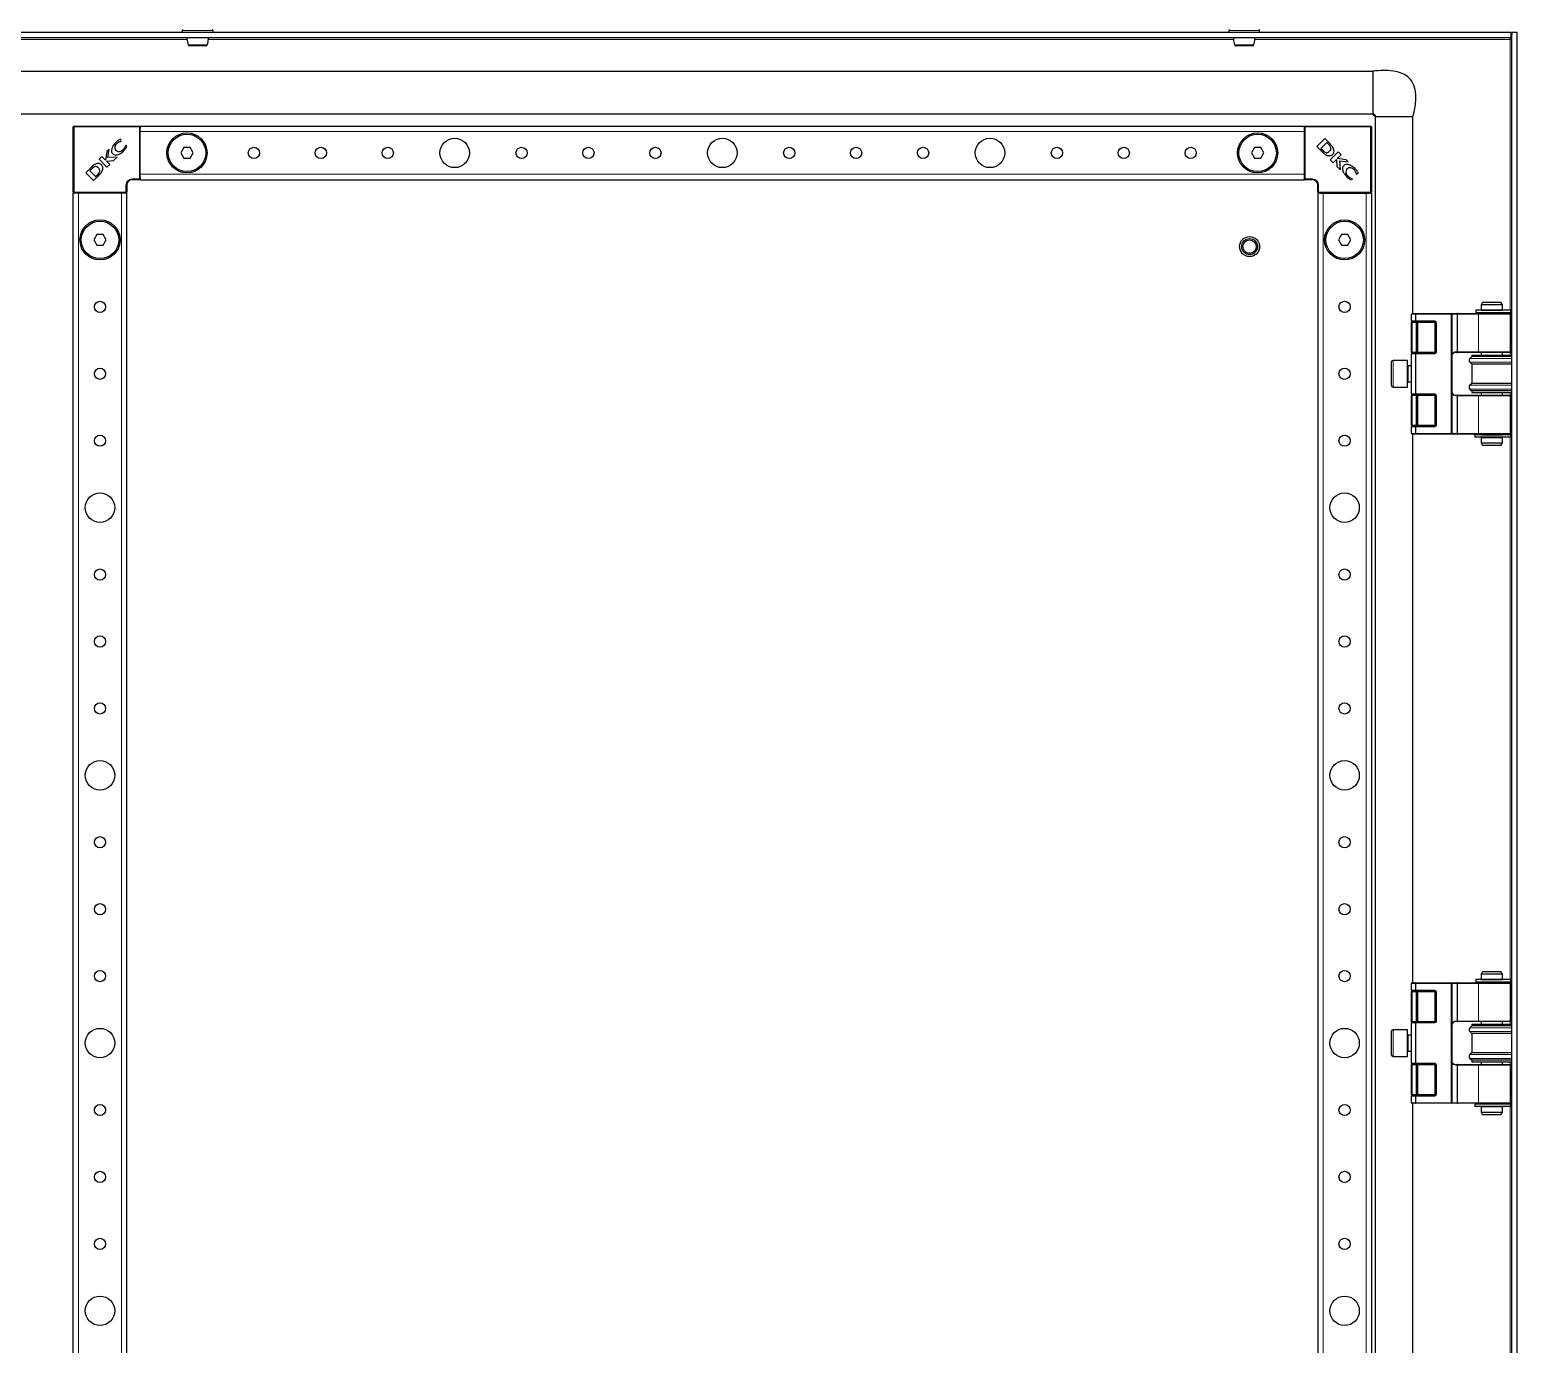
# Model space of a CAD drawing. Header units: millimetres. Extents: x -902 to 2905, y -1229 to 1219.
# Drawn here: x -116 to 440, y -36 to 455 of the extents above; entities that cross this region are included whole.
import ezdxf

# ---------------------------------------------------------------- set-up
doc = ezdxf.new("R2010")
doc.units = ezdxf.units.MM

msp = doc.modelspace()

# ---------------------------------------------------------------- linework, layer by layer
at = {"color": 7, "linetype": 'Continuous', "lineweight": 25}
for p, q in [((437.54, 454.38), (-152.86, 454.38)), ((437.54, 452.38), (-152.86, 452.38)), ((-58.91, 455.13), (-58.91, 454.38)), ((-47.41, 454.38), (-47.41, 455.13)), ((332.09, 455.13), (332.09, 454.38)), ((343.59, 454.38), (343.59, 455.13)), ((437.44, 452.38), (437.24, 451.78)), ((437.54, 452.38), (437.54, 454.38)), ((439.84, 454.38), (437.84, 454.38)), ((437.84, -700.62), (437.84, 454.38)), ((439.84, -700.62), (439.84, 454.38)), ((-147.16, 439.88), (385.84, 439.88)), ((385.84, 423.88), (-144.41, 423.88)), ((386.84, -669.12), (386.84, 422.88)), ((400.84, 349.38), (400.84, 422.88)), ((-99.66, 394.68), (-99.66, 419.08)), ((-99.36, 419.38), (-74.96, 419.38)), ((-74.66, 419.08), (-74.66, 419.38)), ((-74.66, 419.38), (360.34, 419.38)), ((-74.66, 419.08), (-74.66, 418.44)), ((-74.66, 417.38), (-74.66, 418.44)), ((-74.66, 401.38), (-74.66, 417.38)), ((360.34, 419.08), (360.34, 419.38)), ((360.34, 418.44), (360.34, 419.08)), ((360.34, 417.38), (360.34, 418.44)), ((360.34, 401.38), (360.34, 417.38)), ((360.64, 419.38), (385.04, 419.38)), ((385.34, 419.08), (385.34, 394.68)), ((-81.72, 413.84), (-82.05, 414.52)), ((-81.86, 413.7), (-81.72, 413.84)), ((-79.91, 412.27), (-80.02, 412.16)), ((-79.66, 411.76), (-79.91, 412.27)), ((-58.31, 411.38), (-59.47, 409.38)), ((-56, 411.38), (-58.31, 411.38)), ((-54.85, 409.38), (-56, 411.38)), ((341.69, 411.38), (340.53, 409.38)), ((344, 411.38), (341.69, 411.38)), ((345.15, 409.38), (344, 411.38)), ((367.95, 414.73), (364.99, 411.78)), ((364.99, 411.78), (366.88, 409.89)), ((368.65, 413.21), (366.47, 411.03)), ((369.94, 412.74), (367.95, 414.73)), ((369.39, 412.49), (368.65, 413.21)), ((-88.96, 408.04), (-90.01, 406.99)), ((-90.01, 406.99), (-87.05, 404.03)), ((-87.57, 406.65), (-88.96, 408.04)), ((-87.08, 409.92), (-87.57, 406.65)), ((-87.23, 406.33), (-84.57, 406.51)), ((-85.99, 405.09), (-87.23, 406.33)), ((-86.29, 410.71), (-87.08, 409.92)), ((-86.76, 407.62), (-86.29, 410.71)), ((-83.29, 407.79), (-86.76, 407.62)), ((-84.57, 406.51), (-83.29, 407.79)), ((-59.47, 409.38), (-58.31, 407.38)), ((-58.31, 407.38), (-56, 407.38)), ((-56, 407.38), (-54.85, 409.38)), ((340.53, 409.38), (341.69, 407.38)), ((341.69, 407.38), (344, 407.38)), ((344, 407.38), (345.15, 409.38)), ((366.47, 411.03), (367.15, 410.37)), ((366.88, 409.89), (366.9, 409.87)), ((372.95, 409.73), (369.99, 406.77)), ((369.99, 406.77), (371.05, 405.71)), ((371.05, 405.71), (372.29, 406.96)), ((372.29, 406.96), (372.47, 404.3)), ((372.61, 407.29), (374, 408.68)), ((375.88, 406.81), (372.61, 407.29)), ((374, 408.68), (372.95, 409.73)), ((373.58, 406.48), (376.67, 406.01)), ((373.75, 403.01), (373.58, 406.48)), ((376.67, 406.01), (375.88, 406.81)), ((-93.02, 403.98), (-95.01, 401.99)), ((-95.01, 401.99), (-92.05, 399.03)), ((-92.77, 403.43), (-93.49, 402.69)), ((-93.49, 402.69), (-91.31, 400.51)), ((-92.05, 399.03), (-90.16, 400.92)), ((-91.31, 400.51), (-90.65, 401.19)), ((-90.16, 400.92), (-90.14, 400.94)), ((-87.05, 404.03), (-85.99, 405.09)), ((-74.66, 400.33), (-74.66, 401.38)), ((-74.66, 400.33), (-74.66, 399.68)), ((360.34, 400.33), (360.34, 401.38)), ((360.34, 399.68), (360.34, 400.33)), ((372.47, 404.3), (373.75, 403.01)), ((379.66, 401.58), (379.8, 401.44)), ((379.8, 401.44), (380.48, 401.78)), ((-79.66, 397.38), (-79.66, 394.68)), ((-74.96, 399.38), (-77.66, 399.38)), ((-74.66, 399.38), (-74.66, 399.68)), ((-74.66, 399.38), (360.34, 399.38)), ((360.34, 399.38), (360.34, 399.68)), ((363.34, 399.38), (360.64, 399.38)), ((365.34, 394.68), (365.34, 397.38)), ((377.72, 399.38), (378.23, 399.63)), ((378.23, 399.63), (378.12, 399.74)), ((-99.66, -640.62), (-99.66, 394.38)), ((-99.36, 394.38), (-99.66, 394.38)), ((-98.71, 394.38), (-99.36, 394.38)), ((-97.66, 394.38), (-98.71, 394.38)), ((-81.66, 394.38), (-97.66, 394.38)), ((-80.6, 394.38), (-81.66, 394.38)), ((-79.96, 394.38), (-80.6, 394.38)), ((-79.66, 394.38), (-79.96, 394.38)), ((-79.66, -640.62), (-79.66, 394.38)), ((365.34, 394.38), (365.34, -640.62)), ((365.34, 394.38), (365.64, 394.38)), ((366.29, 394.38), (365.64, 394.38)), ((366.29, 394.38), (367.34, 394.38)), ((367.34, 394.38), (383.34, 394.38)), ((383.34, 394.38), (384.4, 394.38)), ((385.04, 394.38), (384.4, 394.38)), ((385.04, 394.38), (385.34, 394.38)), ((385.34, 394.38), (385.34, -640.62)), ((-90.81, 378.88), (-91.97, 376.88)), ((-88.5, 378.88), (-90.81, 378.88)), ((-87.35, 376.88), (-88.5, 378.88)), ((374.19, 378.88), (373.03, 376.88)), ((376.5, 378.88), (374.19, 378.88)), ((377.65, 376.88), (376.5, 378.88)), ((-91.97, 376.88), (-90.81, 374.88)), ((-90.81, 374.88), (-88.5, 374.88)), ((-88.5, 374.88), (-87.35, 376.88)), ((373.03, 376.88), (374.19, 374.88)), ((374.19, 374.88), (376.5, 374.88)), ((376.5, 374.88), (377.65, 376.88)), ((424.4, 350.58), (424.4, 349.68)), ((424.42, 350.58), (424.4, 350.58)), ((424.42, 350.58), (424.42, 349.68)), ((424.5, 350.58), (424.42, 350.58)), ((437.49, 350.58), (424.5, 350.58)), ((426.92, 353.63), (426.34, 352.63)), ((426.34, 352.63), (426.34, 350.63)), ((434.34, 352.63), (426.34, 352.63)), ((426.34, 350.63), (434.34, 350.63)), ((426.84, 350.63), (426.84, 350.58)), ((426.92, 353.63), (433.76, 353.63)), ((434.34, 352.63), (433.76, 353.63)), ((433.84, 350.58), (433.84, 350.63)), ((434.34, 350.63), (434.34, 352.63)), ((437.49, 349.68), (437.49, 350.58)), ((400.34, 346.68), (400.34, 349.18)), ((400.34, 346.68), (400.34, 346.08)), ((400.34, 334.98), (400.34, 346.08)), ((400.54, 349.38), (401.92, 349.38)), ((401.97, 346.38), (400.64, 346.38)), ((401.84, 349.18), (401.84, 346.68)), ((401.92, 349.38), (415.14, 349.38)), ((409.04, 346.38), (401.97, 346.38)), ((402.34, 334.98), (402.34, 346.08)), ((409.34, 334.98), (409.34, 346.08)), ((415.14, 349.38), (417.36, 349.38)), ((415.34, 349.18), (415.34, 304.58)), ((417.64, 349.38), (417.36, 349.38)), ((417.64, 349.38), (425.53, 349.38)), ((424.42, 349.68), (424.4, 349.68)), ((424.5, 349.68), (424.42, 349.68)), ((437.49, 349.68), (424.5, 349.68)), ((425.53, 349.38), (437.14, 349.38)), ((426.34, 349.63), (426.34, 349.38)), ((426.34, 349.63), (434.34, 349.63)), ((426.84, 349.68), (426.84, 349.63)), ((433.84, 349.63), (433.84, 349.68)), ((434.34, 349.38), (434.34, 349.63)), ((437.34, 335.08), (437.34, 349.18)), ((400.34, 334.98), (400.34, 334.38)), ((400.34, 319.38), (400.34, 334.38)), ((400.64, 334.68), (401.97, 334.68)), ((401.84, 334.38), (401.84, 319.38)), ((401.97, 334.68), (409.04, 334.68)), ((417.36, 334.88), (416.84, 334.88)), ((417.36, 334.88), (417.64, 334.88)), ((425.53, 334.88), (417.64, 334.88)), ((422.84, 333.88), (422.84, 333.28)), ((422.84, 333.88), (437.84, 333.88)), ((437.14, 334.88), (425.53, 334.88)), ((426.34, 334.88), (426.34, 333.88)), ((434.34, 333.88), (434.34, 334.88)), ((392.84, 326.88), (392.84, 331.28)), ((398.84, 331.88), (393.44, 331.88)), ((398.84, 326.88), (398.84, 331.88)), ((400.34, 329.88), (399.09, 329.88)), ((422.84, 333.28), (422.14, 332.6)), ((422.14, 331.17), (422.84, 330.48)), ((437.84, 333.28), (422.84, 333.28)), ((422.84, 330.48), (422.84, 323.28)), ((437.84, 330.48), (422.84, 330.48)), ((392.84, 322.48), (392.84, 326.88)), ((398.84, 321.88), (398.84, 326.88)), ((399.09, 323.88), (400.34, 323.88)), ((422.84, 323.28), (422.14, 322.6)), ((437.84, 323.28), (422.84, 323.28)), ((393.44, 321.88), (398.84, 321.88)), ((400.34, 319.38), (400.34, 318.78)), ((400.34, 307.68), (400.34, 318.78)), ((401.97, 319.08), (400.64, 319.08)), ((409.04, 319.08), (401.97, 319.08)), ((402.34, 307.68), (402.34, 318.78)), ((409.34, 307.68), (409.34, 318.78)), ((416.84, 318.88), (417.36, 318.88)), ((417.64, 318.88), (417.36, 318.88)), ((417.64, 318.88), (425.53, 318.88)), ((422.14, 321.17), (422.84, 320.48)), ((422.84, 320.48), (422.84, 319.88)), ((437.84, 320.48), (422.84, 320.48)), ((422.84, 319.88), (437.84, 319.88)), ((425.53, 318.88), (437.14, 318.88)), ((426.34, 319.88), (426.34, 318.88)), ((434.34, 318.88), (434.34, 319.88)), ((437.34, 304.58), (437.34, 318.68)), ((400.34, 307.68), (400.34, 307.08)), ((400.34, 304.58), (400.34, 307.08)), ((400.64, 307.38), (401.97, 307.38)), ((401.84, 307.08), (401.84, 304.58)), ((401.97, 307.38), (409.04, 307.38)), ((401.92, 304.38), (400.54, 304.38)), ((400.84, 99.38), (400.84, 304.38)), ((415.14, 304.38), (401.92, 304.38)), ((417.36, 304.38), (415.14, 304.38)), ((417.36, 304.38), (417.64, 304.38)), ((425.53, 304.38), (417.64, 304.38)), ((423.97, 304.08), (423.97, 303.18)), ((424.02, 304.08), (423.97, 304.08)), ((424.02, 303.18), (423.97, 303.18)), ((437.49, 304.08), (424.02, 304.08)), ((437.49, 303.18), (424.02, 303.18)), ((437.14, 304.38), (425.53, 304.38)), ((426.34, 304.38), (426.34, 304.13)), ((426.34, 304.13), (434.34, 304.13)), ((426.34, 303.13), (426.34, 301.13)), ((426.34, 303.13), (434.34, 303.13)), ((426.34, 301.13), (426.92, 300.13)), ((426.34, 301.13), (430.87, 301.13)), ((426.84, 304.13), (426.84, 304.08)), ((426.84, 303.18), (426.84, 303.13)), ((430.8, 300.13), (426.92, 300.13)), ((433.76, 300.13), (430.8, 300.13)), ((430.87, 301.13), (434.34, 301.13)), ((433.76, 300.13), (434.34, 301.13)), ((433.84, 304.08), (433.84, 304.13)), ((433.84, 303.13), (433.84, 303.18)), ((434.34, 304.13), (434.34, 304.38)), ((434.34, 301.13), (434.34, 303.13)), ((437.49, 303.18), (437.49, 304.08)), ((424.4, 100.58), (424.4, 99.68)), ((424.42, 100.58), (424.4, 100.58)), ((424.42, 100.58), (424.42, 99.68)), ((424.5, 100.58), (424.42, 100.58)), ((437.49, 100.58), (424.5, 100.58)), ((426.92, 103.63), (426.34, 102.63)), ((426.34, 102.63), (426.34, 100.63)), ((434.34, 102.63), (426.34, 102.63)), ((426.34, 100.63), (434.34, 100.63)), ((426.84, 100.63), (426.84, 100.58)), ((426.92, 103.63), (433.76, 103.63)), ((434.34, 102.63), (433.76, 103.63)), ((433.84, 100.58), (433.84, 100.63)), ((434.34, 100.63), (434.34, 102.63)), ((437.49, 99.68), (437.49, 100.58)), ((400.34, 96.68), (400.34, 99.18)), ((400.34, 96.68), (400.34, 96.08)), ((400.34, 84.98), (400.34, 96.08)), ((400.54, 99.38), (401.92, 99.38)), ((401.97, 96.38), (400.64, 96.38)), ((401.84, 99.18), (401.84, 96.68)), ((401.92, 99.38), (415.14, 99.38)), ((409.04, 96.38), (401.97, 96.38)), ((402.34, 84.98), (402.34, 96.08)), ((409.34, 84.98), (409.34, 96.08)), ((415.14, 99.38), (417.36, 99.38)), ((415.34, 99.18), (415.34, 54.58)), ((417.64, 99.38), (417.36, 99.38)), ((417.64, 99.38), (425.53, 99.38)), ((424.42, 99.68), (424.4, 99.68)), ((424.5, 99.68), (424.42, 99.68)), ((437.49, 99.68), (424.5, 99.68)), ((425.53, 99.38), (437.14, 99.38)), ((426.34, 99.63), (426.34, 99.38)), ((426.34, 99.63), (434.34, 99.63)), ((426.84, 99.68), (426.84, 99.63)), ((433.84, 99.63), (433.84, 99.68)), ((434.34, 99.38), (434.34, 99.63)), ((437.34, 85.08), (437.34, 99.18)), ((400.34, 84.98), (400.34, 84.38)), ((400.34, 69.38), (400.34, 84.38)), ((400.64, 84.68), (401.97, 84.68)), ((401.84, 84.38), (401.84, 69.38)), ((401.97, 84.68), (409.04, 84.68)), ((417.36, 84.88), (416.84, 84.88)), ((417.36, 84.88), (417.64, 84.88)), ((425.53, 84.88), (417.64, 84.88)), ((422.84, 83.88), (422.84, 83.28)), ((422.84, 83.88), (437.84, 83.88)), ((437.14, 84.88), (425.53, 84.88)), ((426.34, 84.88), (426.34, 83.88)), ((434.34, 83.88), (434.34, 84.88)), ((392.84, 76.88), (392.84, 81.28)), ((398.84, 81.88), (393.44, 81.88)), ((398.84, 76.88), (398.84, 81.88)), ((400.34, 79.88), (399.09, 79.88)), ((422.84, 83.28), (422.14, 82.6)), ((422.14, 81.17), (422.84, 80.48)), ((437.84, 83.28), (422.84, 83.28)), ((422.84, 80.48), (422.84, 73.28)), ((437.84, 80.48), (422.84, 80.48)), ((392.84, 72.48), (392.84, 76.88)), ((398.84, 71.88), (398.84, 76.88)), ((399.09, 73.88), (400.34, 73.88)), ((422.84, 73.28), (422.14, 72.6)), ((437.84, 73.28), (422.84, 73.28)), ((393.44, 71.88), (398.84, 71.88)), ((400.34, 69.38), (400.34, 68.78)), ((400.34, 57.68), (400.34, 68.78)), ((401.97, 69.08), (400.64, 69.08)), ((409.04, 69.08), (401.97, 69.08)), ((402.34, 57.68), (402.34, 68.78)), ((409.34, 57.68), (409.34, 68.78)), ((416.84, 68.88), (417.36, 68.88)), ((417.64, 68.88), (417.36, 68.88)), ((417.64, 68.88), (425.53, 68.88)), ((422.14, 71.17), (422.84, 70.48)), ((422.84, 70.48), (422.84, 69.88)), ((437.84, 70.48), (422.84, 70.48)), ((422.84, 69.88), (437.84, 69.88)), ((425.53, 68.88), (437.14, 68.88)), ((426.34, 69.88), (426.34, 68.88)), ((434.34, 68.88), (434.34, 69.88)), ((437.34, 54.58), (437.34, 68.68)), ((400.34, 57.68), (400.34, 57.08)), ((400.34, 54.58), (400.34, 57.08)), ((400.64, 57.38), (401.97, 57.38)), ((401.84, 57.08), (401.84, 54.58)), ((401.97, 57.38), (409.04, 57.38)), ((401.92, 54.38), (400.54, 54.38)), ((400.84, -300.62), (400.84, 54.38)), ((415.14, 54.38), (401.92, 54.38)), ((417.36, 54.38), (415.14, 54.38)), ((417.36, 54.38), (417.64, 54.38)), ((425.53, 54.38), (417.64, 54.38)), ((423.97, 54.08), (423.97, 53.18)), ((424.02, 54.08), (423.97, 54.08)), ((424.02, 53.18), (423.97, 53.18)), ((437.49, 54.08), (424.02, 54.08)), ((437.49, 53.18), (424.02, 53.18)), ((437.14, 54.38), (425.53, 54.38)), ((426.34, 54.38), (426.34, 54.13)), ((426.34, 54.13), (434.34, 54.13)), ((426.34, 53.13), (426.34, 51.13)), ((426.34, 53.13), (434.34, 53.13)), ((426.34, 51.13), (426.92, 50.13)), ((426.34, 51.13), (430.87, 51.13)), ((426.84, 54.13), (426.84, 54.08)), ((426.84, 53.18), (426.84, 53.13)), ((430.8, 50.13), (426.92, 50.13)), ((433.76, 50.13), (430.8, 50.13)), ((430.87, 51.13), (434.34, 51.13)), ((433.76, 50.13), (434.34, 51.13)), ((433.84, 54.08), (433.84, 54.13)), ((433.84, 53.13), (433.84, 53.18)), ((434.34, 54.13), (434.34, 54.38)), ((434.34, 51.13), (434.34, 53.13)), ((437.49, 53.18), (437.49, 54.08))]:
    msp.add_line(p, q, dxfattribs=at)
at = {"color": 8, "linetype": 'Continuous', "lineweight": 18}
for p, q in [((-152.56, 451.78), (-57.13, 451.78)), ((-47.41, 455.13), (-58.91, 455.13)), ((-49.19, 451.78), (333.87, 451.78)), ((340.99, 455.13), (332.09, 455.13)), ((343.59, 455.13), (340.99, 455.13)), ((341.81, 451.78), (437.24, 451.78)), ((437.24, 451.78), (437.24, 350.58)), ((-99.36, 419.08), (-99.66, 419.08)), ((-99.36, 419.08), (-99.36, 419.38)), ((-99.36, 419.08), (-99.36, 394.68)), ((-74.96, 419.08), (-99.36, 419.08)), ((-74.96, 419.38), (-74.96, 419.08)), ((-74.96, 399.68), (-74.96, 419.08)), ((-74.66, 419.08), (-74.96, 419.08)), ((-74.66, 417.38), (360.34, 417.38)), ((360.64, 419.08), (360.34, 419.08)), ((360.64, 419.08), (360.64, 419.38)), ((360.64, 419.08), (360.64, 399.68)), ((385.04, 419.08), (360.64, 419.08)), ((385.04, 419.08), (385.04, 419.38)), ((385.04, 394.68), (385.04, 419.08)), ((385.04, 419.08), (385.34, 419.08)), ((-74.66, 401.38), (360.34, 401.38)), ((-99.36, 394.68), (-99.66, 394.68)), ((-99.36, 394.68), (-79.96, 394.68)), ((-99.36, 394.68), (-99.36, 394.38)), ((-79.96, 394.68), (-79.96, 397.38)), ((-79.66, 397.38), (-79.96, 397.38)), ((-79.96, 394.68), (-79.96, 394.38)), ((-79.66, 394.68), (-79.96, 394.68)), ((-77.66, 399.68), (-74.96, 399.68)), ((-77.66, 399.38), (-77.66, 399.68)), ((-74.96, 399.68), (-74.96, 399.38)), ((-74.66, 399.68), (-74.96, 399.68)), ((360.64, 399.68), (360.34, 399.68)), ((360.64, 399.68), (363.34, 399.68)), ((360.64, 399.38), (360.64, 399.68)), ((363.34, 399.38), (363.34, 399.68)), ((365.34, 397.38), (365.64, 397.38)), ((365.64, 394.68), (365.34, 394.68)), ((365.64, 397.38), (365.64, 394.68)), ((365.64, 394.68), (385.04, 394.68)), ((365.64, 394.38), (365.64, 394.68)), ((385.04, 394.38), (385.04, 394.68)), ((385.34, 394.68), (385.04, 394.68)), ((-97.66, -640.62), (-97.66, 394.38)), ((-81.66, -640.62), (-81.66, 394.38)), ((367.34, 394.38), (367.34, -640.62)), ((383.34, 394.38), (383.34, -640.62)), ((424.5, 349.68), (424.5, 350.58)), ((401.84, 349.18), (400.34, 349.18)), ((400.34, 346.68), (401.84, 346.68)), ((400.64, 346.08), (400.34, 346.08)), ((400.64, 346.38), (400.64, 346.08)), ((402.04, 346.08), (400.64, 346.08)), ((400.64, 346.08), (400.64, 334.98)), ((415.14, 349.18), (401.84, 349.18)), ((401.84, 346.68), (409.04, 346.68)), ((402.04, 346.38), (402.04, 346.08)), ((402.04, 334.98), (402.04, 346.08)), ((402.34, 346.08), (402.04, 346.08)), ((402.64, 346.08), (402.34, 346.08)), ((402.64, 346.08), (402.64, 346.38)), ((409.04, 346.08), (402.64, 346.08)), ((402.64, 346.08), (402.64, 334.98)), ((409.04, 346.68), (409.04, 346.38)), ((409.04, 346.08), (409.04, 346.38)), ((409.04, 334.98), (409.04, 346.08)), ((409.34, 346.08), (409.04, 346.08)), ((409.64, 346.08), (409.34, 346.08)), ((409.64, 346.08), (409.64, 334.98)), ((415.14, 349.18), (415.14, 349.38)), ((415.14, 304.58), (415.14, 349.18)), ((415.14, 349.18), (415.34, 349.18)), ((417.36, 349.18), (415.34, 349.18)), ((417.36, 349.38), (417.36, 349.18)), ((417.36, 335.08), (417.36, 349.18)), ((417.5, 349.18), (417.36, 349.18)), ((425.39, 349.18), (417.5, 349.18)), ((417.5, 349.18), (417.5, 335.08)), ((437.34, 349.18), (425.39, 349.18)), ((425.39, 335.08), (425.39, 349.18)), ((437.24, 349.68), (437.24, 349.36)), ((400.64, 334.98), (400.34, 334.98)), ((401.84, 334.38), (400.34, 334.38)), ((400.64, 334.98), (402.04, 334.98)), ((400.64, 334.98), (400.64, 334.68)), ((409.04, 334.38), (401.84, 334.38)), ((402.04, 334.98), (402.04, 334.68)), ((402.34, 334.98), (402.04, 334.98)), ((402.64, 334.98), (402.34, 334.98)), ((402.64, 334.68), (402.64, 334.98)), ((402.64, 334.98), (409.04, 334.98)), ((409.04, 334.68), (409.04, 334.98)), ((409.34, 334.98), (409.04, 334.98)), ((409.04, 334.68), (409.04, 334.38)), ((409.64, 334.98), (409.34, 334.98)), ((416.84, 335.08), (417.36, 335.08)), ((416.84, 335.08), (416.84, 334.88)), ((417.5, 335.08), (417.36, 335.08)), ((417.36, 335.08), (417.36, 334.88)), ((417.5, 335.08), (425.39, 335.08)), ((425.39, 335.08), (437.34, 335.08)), ((437.24, 334.91), (437.24, 333.88)), ((393.44, 331.88), (393.44, 326.88)), ((399.09, 329.88), (399.09, 323.88)), ((437.84, 332.6), (422.14, 332.6)), ((437.84, 331.17), (422.14, 331.17)), ((393.44, 326.88), (393.44, 321.88)), ((437.84, 322.6), (422.14, 322.6)), ((400.34, 319.38), (401.84, 319.38)), ((400.64, 318.78), (400.34, 318.78)), ((400.64, 318.78), (400.64, 319.08)), ((402.04, 318.78), (400.64, 318.78)), ((400.64, 318.78), (400.64, 307.68)), ((401.84, 319.38), (409.04, 319.38)), ((402.04, 318.78), (402.04, 319.08)), ((402.04, 307.68), (402.04, 318.78)), ((402.04, 318.78), (402.34, 318.78)), ((402.34, 318.78), (402.64, 318.78)), ((402.64, 318.78), (402.64, 319.08)), ((409.04, 318.78), (402.64, 318.78)), ((402.64, 318.78), (402.64, 307.68)), ((409.04, 319.08), (409.04, 319.38)), ((409.04, 318.78), (409.04, 319.08)), ((409.04, 307.68), (409.04, 318.78)), ((409.04, 318.78), (409.34, 318.78)), ((409.34, 318.78), (409.64, 318.78)), ((409.64, 318.78), (409.64, 307.68)), ((416.84, 318.88), (416.84, 318.68)), ((417.36, 318.68), (416.84, 318.68)), ((417.36, 318.88), (417.36, 318.68)), ((417.36, 318.68), (417.5, 318.68)), ((417.36, 304.58), (417.36, 318.68)), ((417.5, 318.68), (417.5, 304.58)), ((425.39, 318.68), (417.5, 318.68)), ((437.84, 321.17), (422.14, 321.17)), ((425.39, 304.58), (425.39, 318.68)), ((437.34, 318.68), (425.39, 318.68)), ((437.24, 319.88), (437.24, 318.86)), ((400.34, 307.68), (400.64, 307.68)), ((401.84, 307.08), (400.34, 307.08)), ((400.64, 307.38), (400.64, 307.68)), ((400.64, 307.68), (402.04, 307.68)), ((409.04, 307.08), (401.84, 307.08)), ((402.04, 307.38), (402.04, 307.68)), ((402.34, 307.68), (402.04, 307.68)), ((402.64, 307.68), (402.34, 307.68)), ((402.64, 307.38), (402.64, 307.68)), ((402.64, 307.68), (409.04, 307.68)), ((409.04, 307.38), (409.04, 307.68)), ((409.34, 307.68), (409.04, 307.68)), ((409.04, 307.08), (409.04, 307.38)), ((409.64, 307.68), (409.34, 307.68)), ((400.34, 304.58), (401.84, 304.58)), ((401.84, 304.58), (415.14, 304.58)), ((415.14, 304.38), (415.14, 304.58)), ((415.34, 304.58), (415.14, 304.58)), ((415.34, 304.58), (417.36, 304.58)), ((417.36, 304.58), (417.36, 304.38)), ((417.36, 304.58), (417.5, 304.58)), ((417.5, 304.58), (425.39, 304.58)), ((424.02, 303.18), (424.02, 304.08)), ((425.39, 304.58), (437.34, 304.58)), ((437.24, 304.41), (437.24, 304.08)), ((437.24, 303.18), (437.24, 100.58)), ((424.5, 99.68), (424.5, 100.58)), ((401.84, 99.18), (400.34, 99.18)), ((400.34, 96.68), (401.84, 96.68)), ((400.64, 96.08), (400.34, 96.08)), ((400.64, 96.38), (400.64, 96.08)), ((402.04, 96.08), (400.64, 96.08)), ((400.64, 96.08), (400.64, 84.98)), ((415.14, 99.18), (401.84, 99.18)), ((401.84, 96.68), (409.04, 96.68)), ((402.04, 96.38), (402.04, 96.08)), ((402.34, 96.08), (402.04, 96.08)), ((402.04, 84.98), (402.04, 96.08)), ((402.64, 96.08), (402.34, 96.08)), ((402.64, 96.08), (402.64, 96.38)), ((409.04, 96.08), (402.64, 96.08)), ((402.64, 96.08), (402.64, 84.98)), ((409.04, 96.68), (409.04, 96.38)), ((409.04, 96.08), (409.04, 96.38)), ((409.04, 84.98), (409.04, 96.08)), ((409.34, 96.08), (409.04, 96.08)), ((409.64, 96.08), (409.34, 96.08)), ((409.64, 96.08), (409.64, 84.98)), ((415.14, 99.18), (415.14, 99.38)), ((415.14, 54.58), (415.14, 99.18)), ((415.14, 99.18), (415.34, 99.18)), ((417.36, 99.18), (415.34, 99.18)), ((417.36, 99.38), (417.36, 99.18)), ((417.36, 85.08), (417.36, 99.18)), ((417.5, 99.18), (417.36, 99.18)), ((425.39, 99.18), (417.5, 99.18)), ((417.5, 99.18), (417.5, 85.08)), ((437.34, 99.18), (425.39, 99.18)), ((425.39, 85.08), (425.39, 99.18)), ((437.24, 99.68), (437.24, 99.36)), ((400.64, 84.98), (400.34, 84.98)), ((401.84, 84.38), (400.34, 84.38)), ((400.64, 84.98), (400.64, 84.68)), ((400.64, 84.98), (402.04, 84.98)), ((409.04, 84.38), (401.84, 84.38)), ((402.04, 84.98), (402.04, 84.68)), ((402.34, 84.98), (402.04, 84.98)), ((402.64, 84.98), (402.34, 84.98)), ((402.64, 84.68), (402.64, 84.98)), ((402.64, 84.98), (409.04, 84.98)), ((409.04, 84.68), (409.04, 84.98)), ((409.34, 84.98), (409.04, 84.98)), ((409.04, 84.68), (409.04, 84.38)), ((409.64, 84.98), (409.34, 84.98)), ((416.84, 85.08), (417.36, 85.08)), ((416.84, 85.08), (416.84, 84.88)), ((417.5, 85.08), (417.36, 85.08)), ((417.36, 85.08), (417.36, 84.88)), ((417.5, 85.08), (425.39, 85.08)), ((425.39, 85.08), (437.34, 85.08)), ((437.24, 84.91), (437.24, 83.88)), ((393.44, 81.88), (393.44, 76.88)), ((399.09, 79.88), (399.09, 73.88)), ((437.84, 82.6), (422.14, 82.6)), ((437.84, 81.17), (422.14, 81.17)), ((393.44, 76.88), (393.44, 71.88)), ((437.84, 72.6), (422.14, 72.6)), ((400.34, 69.38), (401.84, 69.38)), ((400.64, 68.78), (400.34, 68.78)), ((400.64, 68.78), (400.64, 69.08)), ((402.04, 68.78), (400.64, 68.78)), ((400.64, 68.78), (400.64, 57.68)), ((401.84, 69.38), (409.04, 69.38)), ((402.04, 68.78), (402.04, 69.08)), ((402.04, 68.78), (402.34, 68.78)), ((402.04, 57.68), (402.04, 68.78)), ((402.34, 68.78), (402.64, 68.78)), ((402.64, 68.78), (402.64, 69.08)), ((409.04, 68.78), (402.64, 68.78)), ((402.64, 68.78), (402.64, 57.68)), ((409.04, 69.08), (409.04, 69.38)), ((409.04, 68.78), (409.04, 69.08)), ((409.04, 57.68), (409.04, 68.78)), ((409.04, 68.78), (409.34, 68.78)), ((409.34, 68.78), (409.64, 68.78)), ((409.64, 68.78), (409.64, 57.68)), ((416.84, 68.88), (416.84, 68.68)), ((417.36, 68.68), (416.84, 68.68)), ((417.36, 68.88), (417.36, 68.68)), ((417.36, 54.58), (417.36, 68.68)), ((417.36, 68.68), (417.5, 68.68)), ((417.5, 68.68), (417.5, 54.58)), ((425.39, 68.68), (417.5, 68.68)), ((437.84, 71.17), (422.14, 71.17)), ((425.39, 54.58), (425.39, 68.68)), ((437.34, 68.68), (425.39, 68.68)), ((437.24, 69.88), (437.24, 68.86)), ((400.34, 57.68), (400.64, 57.68)), ((401.84, 57.08), (400.34, 57.08)), ((400.64, 57.38), (400.64, 57.68)), ((400.64, 57.68), (402.04, 57.68)), ((409.04, 57.08), (401.84, 57.08)), ((402.04, 57.38), (402.04, 57.68)), ((402.34, 57.68), (402.04, 57.68)), ((402.64, 57.68), (402.34, 57.68)), ((402.64, 57.38), (402.64, 57.68)), ((402.64, 57.68), (409.04, 57.68)), ((409.04, 57.38), (409.04, 57.68)), ((409.34, 57.68), (409.04, 57.68)), ((409.04, 57.08), (409.04, 57.38)), ((409.64, 57.68), (409.34, 57.68)), ((400.34, 54.58), (401.84, 54.58)), ((401.84, 54.58), (415.14, 54.58)), ((415.14, 54.38), (415.14, 54.58)), ((415.34, 54.58), (415.14, 54.58)), ((415.34, 54.58), (417.36, 54.58)), ((417.36, 54.58), (417.36, 54.38)), ((417.36, 54.58), (417.5, 54.58)), ((417.5, 54.58), (425.39, 54.58)), ((424.02, 53.18), (424.02, 54.08)), ((425.39, 54.58), (437.34, 54.58)), ((437.24, 54.41), (437.24, 54.08)), ((437.24, 53.18), (437.24, -299.42))]:
    msp.add_line(p, q, dxfattribs=at)
at = {"color": 7, "linetype": 'Continuous', "lineweight": 25}
for centre, radius in [((-57.16, 409.38), 7.5), ((342.84, 409.38), 7.5), ((-57.16, 409.38), 7), ((-32.16, 409.38), 2.1), ((-7.16, 409.38), 2.1), ((17.84, 409.38), 2.1), ((42.84, 409.38), 5.5), ((67.84, 409.38), 2.1), ((92.84, 409.38), 2.1), ((117.84, 409.38), 2.1), ((142.84, 409.38), 5.5), ((167.84, 409.38), 2.1), ((192.84, 409.38), 2.1), ((217.84, 409.38), 2.1), ((242.84, 409.38), 5.5), ((267.84, 409.38), 2.1), ((292.84, 409.38), 2.1), ((317.84, 409.38), 2.1), ((342.84, 409.38), 7), ((-89.66, 376.88), 7.5), ((-89.66, 376.88), 7), ((375.34, 376.88), 7.5), ((375.34, 376.88), 7), ((339.84, 374.38), 3.75), ((339.84, 374.38), 3), ((339.84, 374.38), 2.5), ((-89.66, 351.88), 2.1), ((375.34, 351.88), 2.1), ((-89.66, 326.88), 2.1), ((375.34, 326.88), 2.1), ((-89.66, 301.88), 2.1), ((375.34, 301.88), 2.1), ((-89.66, 276.88), 5.5), ((375.34, 276.88), 5.5), ((-89.66, 251.88), 2.1), ((375.34, 251.88), 2.1), ((-89.66, 226.88), 2.1), ((375.34, 226.88), 2.1), ((-89.66, 201.88), 2.1), ((375.34, 201.88), 2.1), ((-89.66, 176.88), 5.5), ((375.34, 176.88), 5.5), ((-89.66, 151.88), 2.1), ((375.34, 151.88), 2.1), ((-89.66, 126.88), 2.1), ((375.34, 126.88), 2.1), ((-89.66, 101.88), 2.1), ((375.34, 101.88), 2.1), ((-89.66, 76.88), 5.5), ((375.34, 76.88), 5.5), ((-89.66, 51.88), 2.1), ((375.34, 51.88), 2.1), ((-89.66, 26.88), 2.1), ((375.34, 26.88), 2.1), ((-89.66, 1.88), 2.1), ((375.34, 1.88), 2.1), ((-89.66, -23.12), 5.5), ((375.34, -23.12), 5.5)]:
    msp.add_circle(centre, radius, dxfattribs=at)
for centre, radius, start, end in [((-58.66, 455.13), 0.25, 90, 180), ((-47.66, 455.13), 0.25, 0, 90), ((332.34, 455.13), 0.25, 90, 180), ((343.34, 455.13), 0.25, 0, 90), ((-56.27, 449.88), 0.5, 195.316, 270.0228), ((-50.05, 449.88), 0.5, 269.9982, 345.4001), ((334.73, 449.88), 0.5, 195.2465, 270.046), ((340.95, 449.88), 0.5, 269.9637, 344.834), ((-99.36, 419.08), 0.3, 90, 180), ((-74.96, 419.08), 0.3, 0, 90), ((360.64, 419.08), 0.3, 90, 180), ((385.04, 419.08), 0.3, 0, 90), ((-82.15, 411.39), 1.97, 128.454, 215.887), ((364.92, 408.31), 6.12, 36.9888, 43.0744), ((366.73, 409.08), 4.87, 20.3445, 48.7777), ((-82.58, 411.79), 1.94, 233.3097, 322.3464), ((-89.36, 400.77), 4.87, 110.3445, 138.7777), ((-88.58, 398.96), 6.12, 126.9888, 133.0744), ((377.75, 402.31), 1.94, 143.3097, 232.3464), ((377.35, 401.87), 1.97, 38.454, 125.887), ((-99.36, 394.68), 0.3, 180, 270), ((-79.96, 394.68), 0.3, 270, 0), ((-77.66, 397.38), 2, 90, 180), ((-74.96, 399.68), 0.3, 270, 0), ((360.64, 399.68), 0.3, 180, 270), ((363.34, 397.38), 2, 0, 90), ((365.64, 394.68), 0.3, 180, 270), ((385.04, 394.68), 0.3, 270, 0), ((400.54, 349.18), 0.2, 90, 180), ((400.64, 346.68), 0.3, 180, 270), ((402.04, 346.08), 0.3, 0, 90), ((409.04, 346.08), 0.3, 0, 90), ((415.14, 349.18), 0.2, 0, 90), ((437.14, 349.18), 0.2, 0, 90), ((400.64, 334.38), 0.3, 90, 180), ((402.04, 334.98), 0.3, 270, 0), ((409.04, 334.98), 0.3, 270, 0), ((416.84, 333.38), 1.5, 90, 180), ((437.14, 335.08), 0.2, 270, 0), ((393.44, 331.28), 0.6, 90, 180), ((399.09, 330.13), 0.25, 180, 270), ((422.84, 331.88), 1, 134.427, 225.573), ((393.44, 322.48), 0.6, 180, 270), ((399.09, 323.63), 0.25, 90, 180), ((422.84, 321.88), 1, 134.427, 225.573), ((400.64, 319.38), 0.3, 180, 270), ((402.04, 318.78), 0.3, 0, 90), ((409.04, 318.78), 0.3, 0, 90), ((416.84, 320.38), 1.5, 180, 270), ((437.14, 318.68), 0.2, 0, 90), ((400.64, 307.08), 0.3, 90, 180), ((402.04, 307.68), 0.3, 270, 0), ((409.04, 307.68), 0.3, 270, 0), ((400.54, 304.58), 0.2, 180, 270), ((415.14, 304.58), 0.2, 270, 0), ((437.14, 304.58), 0.2, 270, 0), ((400.54, 99.18), 0.2, 90, 180), ((400.64, 96.68), 0.3, 180, 270), ((402.04, 96.08), 0.3, 0, 90), ((409.04, 96.08), 0.3, 0, 90), ((415.14, 99.18), 0.2, 0, 90), ((437.14, 99.18), 0.2, 0, 90), ((400.64, 84.38), 0.3, 90, 180), ((402.04, 84.98), 0.3, 270, 0), ((409.04, 84.98), 0.3, 270, 0), ((416.84, 83.38), 1.5, 90, 180), ((437.14, 85.08), 0.2, 270, 0), ((393.44, 81.28), 0.6, 90, 180), ((399.09, 80.13), 0.25, 180, 270), ((422.84, 81.88), 1, 134.427, 225.573), ((393.44, 72.48), 0.6, 180, 270), ((399.09, 73.63), 0.25, 90, 180), ((422.84, 71.88), 1, 134.427, 225.573), ((400.64, 69.38), 0.3, 180, 270), ((402.04, 68.78), 0.3, 0, 90), ((409.04, 68.78), 0.3, 0, 90), ((416.84, 70.38), 1.5, 180, 270), ((437.14, 68.68), 0.2, 0, 90), ((400.64, 57.08), 0.3, 90, 180), ((402.04, 57.68), 0.3, 270, 0), ((409.04, 57.68), 0.3, 270, 0), ((400.54, 54.58), 0.2, 180, 270), ((415.14, 54.58), 0.2, 270, 0), ((437.14, 54.58), 0.2, 270, 0)]:
    msp.add_arc(centre, radius, start, end, dxfattribs=at)
at = {"color": 8, "linetype": 'Continuous', "lineweight": 18}
for centre, radius, start, end in [((-77.66, 397.38), 2.3, 90, 180), ((363.34, 397.38), 2.3, 0, 90), ((409.04, 346.08), 0.6, 0, 90), ((417.68, 349.21), 0.179, 101.4218, 188.0495), ((425.57, 349.21), 0.179, 101.4218, 188.0495), ((409.04, 334.98), 0.6, 270, 0), ((416.84, 333.38), 1.7, 90, 151.9275), ((417.68, 335.06), 0.179, 171.9505, 258.5782), ((425.57, 335.06), 0.179, 171.9505, 258.5782), ((409.04, 318.78), 0.6, 0, 90), ((416.84, 320.38), 1.7, 208.0725, 270), ((417.68, 318.71), 0.179, 101.4218, 188.0495), ((425.57, 318.71), 0.179, 101.4218, 188.0495), ((409.04, 307.68), 0.6, 270, 0), ((417.68, 304.56), 0.179, 171.9505, 258.5782), ((425.57, 304.56), 0.179, 171.9505, 258.5782), ((409.04, 96.08), 0.6, 0, 90), ((417.68, 99.21), 0.179, 101.4218, 188.0495), ((425.57, 99.21), 0.179, 101.4218, 188.0495), ((409.04, 84.98), 0.6, 270, 0), ((416.84, 83.38), 1.7, 90, 151.9275), ((417.68, 85.06), 0.179, 171.9505, 258.5782), ((425.57, 85.06), 0.179, 171.9505, 258.5782), ((409.04, 68.78), 0.6, 0, 90), ((416.84, 70.38), 1.7, 208.0725, 270), ((417.68, 68.71), 0.179, 101.4218, 188.0495), ((425.57, 68.71), 0.179, 101.4218, 188.0495), ((409.04, 57.68), 0.6, 270, 0), ((417.68, 54.56), 0.179, 171.9505, 258.5782), ((425.57, 54.56), 0.179, 171.9505, 258.5782)]:
    msp.add_arc(centre, radius, start, end, dxfattribs=at)
at = {"color": 7, "linetype": 'Continuous', "lineweight": 25}
for centre, major_axis, start_param, end_param in [((401.92, 349.18), (0, 0.2), 0, 1.570796), ((401.97, 346.68), (0, 0.3), 1.570796, 3.141593), ((401.97, 334.38), (0, 0.3), 0, 1.570796), ((401.97, 319.38), (0, 0.3), 1.570796, 3.141593), ((401.97, 307.08), (0, 0.3), 0, 1.570796), ((401.92, 304.58), (0, 0.2), 1.570796, 3.141593), ((401.92, 99.18), (0, 0.2), 0, 1.570796), ((401.97, 96.68), (0, 0.3), 1.570796, 3.141593), ((401.97, 84.38), (0, 0.3), 0, 1.570796), ((401.97, 69.38), (0, 0.3), 1.570796, 3.141593), ((401.97, 57.08), (0, 0.3), 0, 1.570796), ((401.92, 54.58), (0, 0.2), 1.570796, 3.141593)]:
    msp.add_ellipse(centre, major_axis=major_axis, ratio=0.414214, start_param=start_param, end_param=end_param, dxfattribs=at)
for points, knots in [([(-57.18, 452.38), (-57.18, 452.25), (-57.16, 451.34), (-56.94, 450.47), (-56.75, 449.73)], [0, 0, 0, 0, 0.14185, 1, 1, 1, 1]), ([(-49.57, 449.73), (-49.38, 450.47), (-49.16, 451.34), (-49.14, 452.25), (-49.14, 452.38)], [0, 0, 0, 0, 0.85815, 1, 1, 1, 1]), ([(333.82, 452.38), (333.82, 452.25), (333.84, 451.34), (334.06, 450.47), (334.25, 449.73)], [0, 0, 0, 0, 0.1418495, 1, 1, 1, 1]), ([(341.43, 449.73), (341.62, 450.47), (341.84, 451.34), (341.86, 452.25), (341.86, 452.38)], [0, 0, 0, 0, 0.85815, 1, 1, 1, 1]), ([(437.84, 454.38), (437.82, 453.95), (437.78, 453.39), (437.59, 452.83), (437.54, 452.7)], [0, 0, 0, 0, 0.7734591, 1, 1, 1, 1]), ([(-54.86, 449.38), (-55.05, 449.38), (-55.52, 449.38), (-56.07, 449.38), (-56.19, 449.38), (-56.26, 449.38)], [0, 0, 0, 0, 0.256553, 0.627981, 1, 1, 1, 1]), ([(-50.05, 449.38), (-50.09, 449.38), (-50.17, 449.38), (-50.73, 449.38), (-51.53, 449.38), (-52.53, 449.38), (-53.59, 449.38), (-54.38, 449.38), (-54.77, 449.38), (-54.86, 449.38)], [0, 0, 0, 0, 0.158514, 0.317278, 0.475863, 0.634247, 0.792477, 0.950708, 1, 1, 1, 1]), ([(340.92, 449.38), (340.93, 449.38), (340.97, 449.38), (340.69, 449.38), (340.17, 449.38), (339.45, 449.38), (338.6, 449.38), (337.54, 449.38), (336.51, 449.38), (335.63, 449.38), (335.02, 449.38), (334.72, 449.38), (334.76, 449.38), (334.77, 449.38)], [0, 0, 0, 0, 0.03384, 0.141254, 0.248698, 0.315774, 0.423314, 0.530846, 0.63821, 0.745706, 0.853372, 0.960917, 1, 1, 1, 1]), ([(400.84, 422.88), (401.25, 424.56), (401.98, 427.6), (402.08, 431.91), (401.1, 435.47), (399.05, 437.92), (396.41, 439.34), (393.39, 440.08), (389.79, 440.29), (387.23, 440.02), (385.84, 439.88)], [0, 0, 0, 0, 0.176067, 0.318225, 0.435596, 0.543482, 0.633889, 0.737152, 0.858183, 1, 1, 1, 1]), ([(385.84, 439.88), (385.84, 439.85), (385.84, 439.79), (385.84, 439.15), (385.84, 437.68), (385.84, 435.49), (385.84, 433.49), (385.84, 431.88), (385.84, 430.28), (385.84, 428.27), (385.84, 426.09), (385.84, 424.58), (385.84, 424.18), (385.84, 424.04)], [0, 0, 0, 0, 0.069165, 0.1363, 0.267291, 0.398282, 0.465417, 0.534583, 0.603748, 0.670883, 0.801874, 0.932865, 1, 1, 1, 1]), ([(385.84, 424.04), (385.94, 424.03), (386.08, 424.01), (386.24, 423.94), (386.32, 423.89), (386.38, 423.82), (386.42, 423.75), (386.45, 423.68), (386.51, 423.5), (386.68, 423.42), (386.83, 423.19), (386.86, 422.99), (386.88, 422.88)], [0, 0, 0, 0, 0.146823, 0.202041, 0.247643, 0.28691, 0.323569, 0.360785, 0.40083, 0.628513, 0.79432, 1, 1, 1, 1]), ([(385.84, 423.88), (386.07, 423.73), (386.47, 423.47), (386.73, 423.06), (386.84, 422.88)], [0, 0, 0, 0, 0.556114, 1, 1, 1, 1]), ([(387.82, 422.88), (387.52, 422.88), (387.07, 422.88), (386.99, 422.88), (386.96, 422.88)], [0, 0, 0, 0, 0.649139, 1, 1, 1, 1]), ([(-83.79, 413.29), (-84.12, 412.92), (-84.73, 412.22), (-85.28, 411.05), (-85.42, 410.11), (-85.27, 409.47), (-85.08, 409.24), (-84.99, 409.12)], [0, 0, 0, 0, 0.315674, 0.58952, 0.813199, 0.909026, 1, 1, 1, 1]), ([(-82.05, 414.52), (-82.39, 414.34), (-83.02, 414), (-83.55, 413.51), (-83.79, 413.29)], [0, 0, 0, 0, 0.5368, 1, 1, 1, 1]), ([(-83.37, 412.93), (-83.11, 413.15), (-82.67, 413.52), (-82.1, 413.65), (-81.86, 413.7)], [0, 0, 0, 0, 0.5796082, 1, 1, 1, 1]), ([(-80.02, 412.16), (-80.16, 411.84), (-80.43, 411.27), (-80.85, 410.81), (-81.05, 410.6)], [0, 0, 0, 0, 0.547643, 1, 1, 1, 1]), ([(-80.76, 410.24), (-80.52, 410.51), (-80.09, 410.97), (-79.79, 411.52), (-79.66, 411.76)], [0, 0, 0, 0, 0.5776526, 1, 1, 1, 1]), ([(369.72, 410), (369.82, 410.1), (369.98, 410.28), (370.16, 410.55), (370.26, 410.83), (370.26, 411.15), (370.1, 411.55), (369.92, 411.84), (369.81, 411.99)], [0, 0, 0, 0, 0.176808, 0.319231, 0.43938, 0.552395, 0.749205, 1, 1, 1, 1]), ([(-84.99, 409.12), (-84.83, 408.98), (-84.5, 408.7), (-83.8, 408.54), (-82.92, 408.67), (-81.85, 409.23), (-81.16, 409.87), (-80.76, 410.24)], [0, 0, 0, 0, 0.130532, 0.266031, 0.423997, 0.666819, 1, 1, 1, 1]), ([(366.9, 409.87), (366.97, 409.79), (367.13, 409.64), (367.3, 409.49), (367.38, 409.41)], [0, 0, 0, 0, 0.486421, 1, 1, 1, 1]), ([(367.15, 410.37), (367.35, 410.18), (367.71, 409.83), (368.25, 409.51), (368.7, 409.44), (369.04, 409.51), (369.4, 409.7), (369.61, 409.9), (369.72, 410)], [0, 0, 0, 0, 0.274676, 0.503042, 0.607381, 0.716579, 0.843412, 1, 1, 1, 1]), ([(367.38, 409.41), (367.53, 409.28), (367.8, 409.03), (368.09, 408.82), (368.23, 408.73)], [0, 0, 0, 0, 0.55183, 1, 1, 1, 1]), ([(368.23, 408.73), (368.43, 408.62), (368.82, 408.42), (369.45, 408.3), (370.05, 408.34), (370.58, 408.54), (371.02, 408.9), (371.31, 409.41), (371.42, 410.07), (371.34, 410.53), (371.3, 410.78)], [0, 0, 0, 0, 0.138091, 0.265455, 0.384013, 0.496103, 0.605759, 0.71979, 0.847662, 1, 1, 1, 1]), ([(-90.28, 403.76), (-90.38, 403.86), (-90.55, 404.02), (-90.83, 404.2), (-91.1, 404.3), (-91.43, 404.3), (-91.83, 404.14), (-92.11, 403.96), (-92.27, 403.85)], [0, 0, 0, 0, 0.176808, 0.319231, 0.43938, 0.552395, 0.749205, 1, 1, 1, 1]), ([(-89.01, 402.27), (-88.9, 402.47), (-88.69, 402.86), (-88.58, 403.49), (-88.61, 404.09), (-88.82, 404.62), (-89.18, 405.06), (-89.69, 405.35), (-90.35, 405.46), (-90.8, 405.38), (-91.05, 405.34)], [0, 0, 0, 0, 0.138091, 0.265455, 0.384013, 0.496103, 0.605759, 0.71979, 0.847662, 1, 1, 1, 1]), ([(-90.65, 401.19), (-90.46, 401.39), (-90.11, 401.75), (-89.78, 402.29), (-89.72, 402.74), (-89.79, 403.08), (-89.98, 403.44), (-90.17, 403.65), (-90.28, 403.76)], [0, 0, 0, 0, 0.274676, 0.503042, 0.607381, 0.716579, 0.843412, 1, 1, 1, 1]), ([(-90.14, 400.94), (-90.07, 401.01), (-89.91, 401.17), (-89.76, 401.34), (-89.69, 401.42)], [0, 0, 0, 0, 0.486421, 1, 1, 1, 1]), ([(-89.69, 401.42), (-89.55, 401.57), (-89.31, 401.84), (-89.1, 402.13), (-89.01, 402.27)], [0, 0, 0, 0, 0.55183, 1, 1, 1, 1]), ([(375.08, 404.72), (374.94, 404.55), (374.66, 404.22), (374.5, 403.52), (374.63, 402.65), (375.19, 401.57), (375.83, 400.88), (376.2, 400.49)], [0, 0, 0, 0, 0.130532, 0.266031, 0.423997, 0.666819, 1, 1, 1, 1]), ([(379.25, 403.51), (378.88, 403.84), (378.18, 404.46), (377.01, 405.01), (376.07, 405.15), (375.43, 404.99), (375.2, 404.81), (375.08, 404.72)], [0, 0, 0, 0, 0.315674, 0.58952, 0.813199, 0.909026, 1, 1, 1, 1]), ([(376.2, 400.49), (376.47, 400.24), (376.93, 399.81), (377.48, 399.51), (377.72, 399.38)], [0, 0, 0, 0, 0.5776526, 1, 1, 1, 1]), ([(378.12, 399.74), (377.8, 399.89), (377.23, 400.15), (376.77, 400.58), (376.56, 400.77)], [0, 0, 0, 0, 0.547643, 1, 1, 1, 1]), ([(378.89, 403.1), (379.11, 402.84), (379.48, 402.39), (379.61, 401.82), (379.66, 401.58)], [0, 0, 0, 0, 0.579608, 1, 1, 1, 1]), ([(380.48, 401.78), (380.3, 402.12), (379.96, 402.75), (379.47, 403.27), (379.25, 403.51)], [0, 0, 0, 0, 0.5368, 1, 1, 1, 1])]:
    msp.add_open_spline(points, degree=3, knots=knots, dxfattribs=at)
for points in [[(437.24, 451.78), (437.27, 451.86), (437.32, 452.02), (437.39, 452.22), (437.47, 452.35), (437.52, 452.37), (437.54, 452.38)], [(390.27, 422.88), (389.79, 422.88), (388.81, 422.88), (388.15, 422.88), (387.82, 422.88)], [(393.84, 422.88), (393.21, 422.88), (391.96, 422.88), (390.83, 422.88), (390.27, 422.88)], [(397.41, 422.88), (396.85, 422.88), (395.72, 422.88), (394.47, 422.88), (393.84, 422.88)], [(399.86, 422.88), (399.53, 422.88), (398.87, 422.88), (397.9, 422.88), (397.41, 422.88)], [(400.84, 422.88), (400.8, 422.88), (400.71, 422.88), (400.15, 422.88), (399.86, 422.88)]]:
    msp.add_open_spline(points, degree=3, dxfattribs=at)
at = {"color": 8, "linetype": 'Continuous', "lineweight": 18}
for points, knots in [([(-56.72, 449.76), (-56.73, 449.76), (-56.79, 449.76), (-56.48, 449.76), (-55.9, 449.76), (-55.35, 449.76), (-55.13, 449.76)], [0, 0, 0, 0, 0.083271, 0.424284, 0.764725, 1, 1, 1, 1]), ([(-55.13, 449.76), (-55.02, 449.76), (-54.57, 449.76), (-54.05, 449.76), (-53.25, 449.76), (-52.43, 449.76), (-51.29, 449.76), (-50.34, 449.76), (-49.75, 449.76), (-49.5, 449.76), (-49.57, 449.76), (-49.57, 449.76)], [0, 0, 0, 0, 0.048751, 0.204942, 0.205393, 0.362034, 0.518827, 0.675799, 0.832923, 0.989778, 1, 1, 1, 1]), ([(334.29, 449.76), (334.28, 449.76), (334.23, 449.76), (334.58, 449.76), (335.28, 449.76), (336.3, 449.76), (337.49, 449.76), (338.72, 449.76), (339.7, 449.76), (340.53, 449.76), (341.13, 449.76), (341.46, 449.76), (341.41, 449.76), (341.39, 449.76)], [0, 0, 0, 0, 0.038891, 0.14638, 0.253973, 0.361383, 0.468681, 0.576165, 0.683665, 0.750707, 0.858068, 0.965424, 1, 1, 1, 1])]:
    msp.add_open_spline(points, degree=3, knots=knots, dxfattribs=at)

doc.saveas('drawing.dxf')
